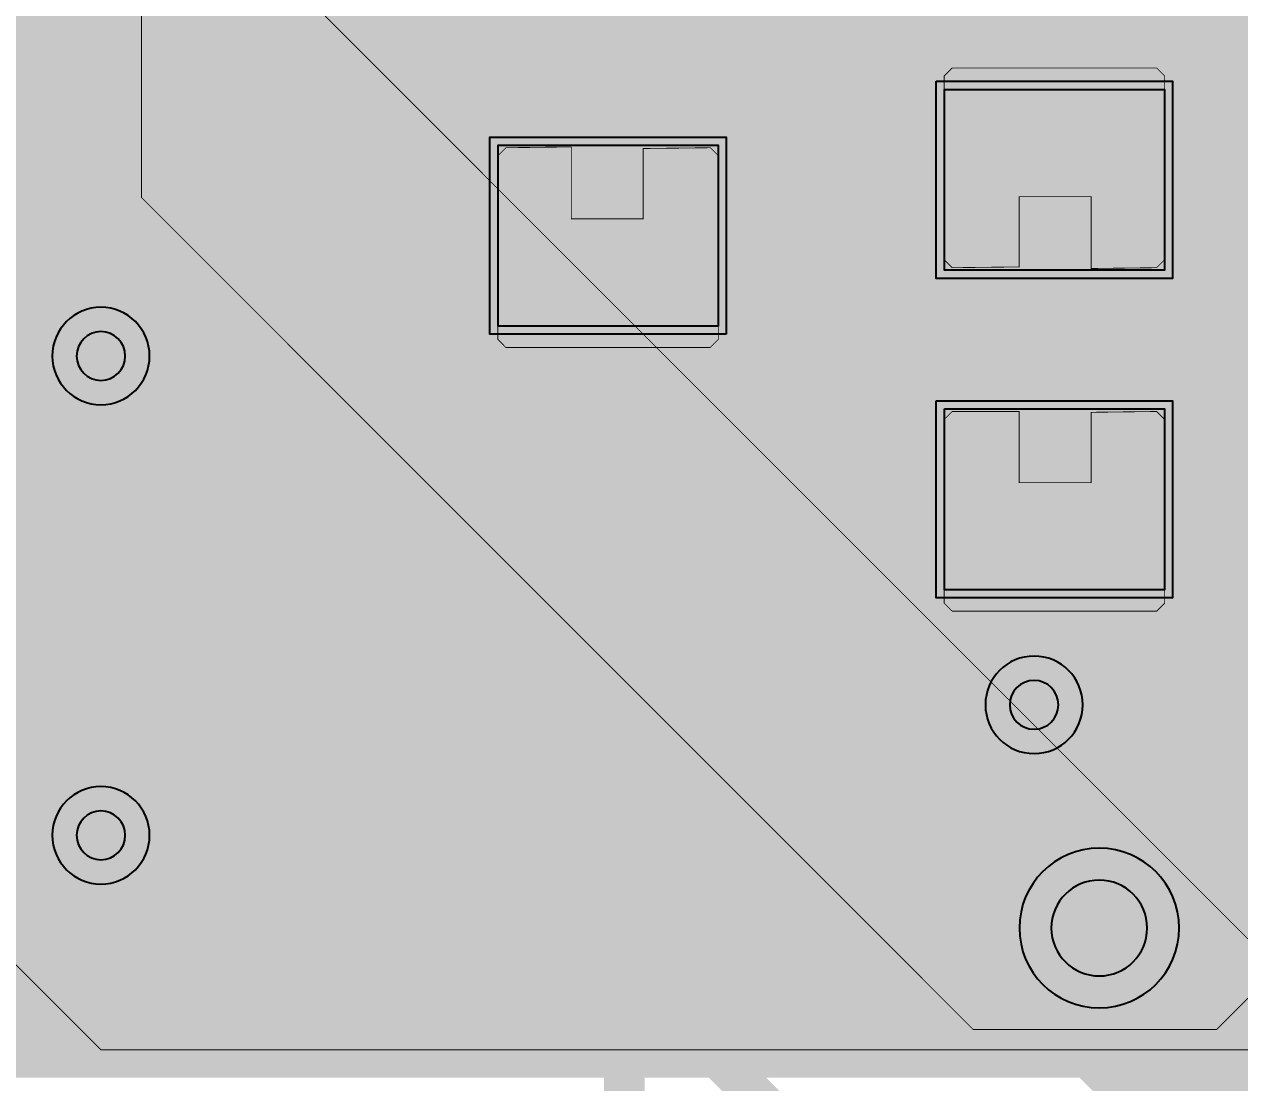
# Model space of a CAD drawing. Header units: millimetres. Extents: x -1 to 101, y -101 to 2.
# Drawn here: x 73.82 to 81.42, y -76.66 to -70.04 of the extents above; entities that cross this region are included whole.
import ezdxf

# ---------------------------------------------------------------- set-up
doc = ezdxf.new("R2010")
doc.units = ezdxf.units.MM
doc.header["$MEASUREMENT"] = 0
for name, color, linetype, true_color in [('Bottom-Layer', 7, 'Continuous', 0x0000ff), ('Hole-Layer', 7, 'Continuous', 0x222222), ('Inner2', 7, 'Continuous', 0x008000), ('Multi-Layer', 7, 'Continuous', 0xc0c0c0), ('Top-Layer', 7, 'Continuous', 0xff0000), ('Top-Paste-Mask-Layer', 7, 'Continuous', 0x808080), ('Top-Silkscreen-Layer', 7, 'Continuous', 0xffcc00), ('Top-Solder-Mask-Layer', 7, 'Continuous', 0x800080)]:
    doc.layers.add(name, color=color, linetype=linetype, true_color=true_color)

msp = doc.modelspace()

# ---------------------------------------------------------------- hatches: boundary and pattern name
at = {"layer": 'Bottom-Layer'}
for points in [[(9.0935, -61.626), (0.3581, -61.626), (0.3581, -4), (0.4494, -3.1896), (0.7188, -2.4199), (1.1527, -1.7293), (1.7293, -1.1527), (2.4199, -0.7188), (3.1896, -0.4494), (4, -0.3581), (96.0002, -0.3581), (96.8106, -0.4494), (97.5803, -0.7188), (98.2709, -1.1527), (98.8475, -1.7293), (99.2814, -2.4199), (99.5508, -3.1896), (99.6421, -4), (99.6421, -96.0002), (99.5508, -96.8106), (99.2814, -97.5803), (98.8475, -98.2709), (98.2709, -98.8475), (97.5803, -99.2814), (96.8106, -99.5508), (96.0002, -99.6421), (92.8808, -99.6421), (92.8808, -76.7082), (92.8503, -76.6345), (92.7767, -76.604), (73.749, -76.604), (73.749, -68.2918), (73.7106, -68.0989), (73.6013, -67.9353), (70.0796, -64.4136), (69.9161, -64.3044), (69.7231, -64.266), (12.9502, -64.266), (12.9502, -62.2301), (12.8826, -61.9781), (12.6981, -61.7935), (12.446, -61.726), (9.3504, -61.726), (9.2341, -61.6584), (9.1035, -61.6265), (9.0985, -61.6261)], [(80.7856, -76.5159), (81.1391, -76.3114), (81.3581, -75.9668), (81.393, -75.5599), (81.2358, -75.183), (80.9223, -74.9213), (80.5233, -74.8343), (80.7248, -74.6025), (80.8002, -74.3048), (80.7335, -74.005), (80.5388, -73.7675), (80.258, -73.6431), (79.9513, -73.6586), (79.6844, -73.8106), (79.5147, -74.0665), (79.4784, -74.3715), (79.5835, -74.6601), (79.8073, -74.8704), (80.1018, -74.9573), (79.8124, -75.2454), (79.6889, -75.6347), (79.7592, -76.0369), (80.0076, -76.3611), (80.3776, -76.5338)]]:
    msp.add_hatch(color=256, dxfattribs=at).paths.add_polyline_path(points)
at = {"layer": 'Inner2'}
msp.add_hatch(color=256, dxfattribs=at).paths.add_polyline_path([(74.9583, -69.1118), (74.8763, -68.7924), (74.6507, -68.552), (74.6507, -68.3391), (74.9056, -68.5469), (75.2289, -68.6068), (75.5412, -68.5039), (75.7658, -68.2637), (75.8473, -67.9451), (75.7658, -67.6266), (75.5412, -67.3864), (75.2289, -67.2835), (74.9056, -67.3433), (74.6507, -67.5511), (74.6507, -66.9166), (74.8781, -66.7756), (75.0313, -66.5562), (75.0853, -66.2941), (75.0313, -66.0321), (74.8781, -65.8127), (74.6507, -65.6716), (74.6507, -58.7162), (79.0362, -54.3307), (84.9211, -54.3307), (86.2586, -55.6682), (86.2586, -57.8519), (86.1457, -57.538), (85.8943, -57.3188), (85.568, -57.2497), (85.2493, -57.3481), (85.0189, -57.5893), (84.935, -57.9121), (85.0189, -58.2349), (85.2493, -58.4761), (85.568, -58.5746), (85.8943, -58.5054), (86.1457, -58.2862), (86.2586, -57.9723), (86.2586, -60.3147), (85.9622, -60.3128), (85.6947, -60.4401), (85.5092, -60.6713), (85.443, -60.9601), (85.5092, -61.249), (85.6947, -61.4801), (85.9622, -61.6075), (86.2586, -61.6055), (86.2586, -71.2051), (81.2381, -76.2256), (79.7982, -76.2256), (74.6507, -71.0781), (74.6507, -69.6715), (74.8763, -69.4311)])
at = {"layer": 'Top-Layer'}
for points in [[(69.9773, -64.2875), (69.8683, -64.2873), (69.7965, -64.2714), (69.7231, -64.266), (68.7378, -64.266), (68.7378, -63.2039), (68.6898, -63.0248), (68.5587, -62.8937), (68.3796, -62.8457), (68.1343, -62.8457), (68.1343, -62.1031), (68.1005, -61.9335), (68.0045, -61.7898), (63.2496, -57.0349), (63.1058, -56.9388), (62.9362, -56.9051), (58.6577, -56.9051), (58.6998, -56.6981), (58.6576, -56.4911), (69.4442, -56.4911), (69.6138, -56.4574), (69.7576, -56.3614), (77.1855, -48.9334), (77.1855, -49.8264), (77.2285, -49.9965), (77.3471, -50.1258), (77.4974, -50.2793), (77.5699, -50.4816), (77.569, -50.5412), (77.569, -50.5437), (77.569, -50.5461), (77.6579, -50.8777), (77.9006, -51.1204), (78.2322, -51.2092), (78.5637, -51.1204), (78.8065, -50.8777), (78.8953, -50.5461), (78.8953, -50.5437), (78.8953, -50.5412), (78.8945, -50.4816), (78.9669, -50.2793), (79.1172, -50.1258), (79.2358, -49.9965), (79.2788, -49.8264), (79.2788, -48.6938), (79.2308, -48.5148), (79.0997, -48.3837), (78.9207, -48.3357), (77.7833, -48.3357), (77.9052, -48.2138), (77.9236, -48.1978), (77.9442, -48.1845), (78.9207, -48.1845), (79.0997, -48.1365), (79.2308, -48.0054), (79.2788, -47.8264), (79.2788, -46.9831), (79.2814, -46.9615), (79.2889, -46.9411), (80.7017, -45.5282), (81.1063, -45.5282), (81.1009, -45.564), (81.099, -45.6002), (81.099, -45.9051), (80.7681, -45.819), (80.4382, -45.9092), (80.1972, -46.1517), (80.109, -46.4821), (80.1972, -46.8125), (80.4382, -47.055), (80.7681, -47.1452), (81.099, -47.0591), (81.099, -47.6002), (81.1549, -47.7923), (81.3051, -47.9244), (81.1365, -48.2277), (81.1441, -48.5745), (81.3257, -48.8701), (81.6318, -49.0334), (81.9785, -49.0199), (82.2709, -48.8331), (82.2738, -48.8302), (82.5252, -48.8302), (82.557, -49.1077), (82.7003, -49.3474), (82.9295, -49.507), (83.2041, -49.558), (83.4753, -49.4914), (83.6951, -49.3191), (83.7941, -49.2751), (83.8795, -49.2084), (84.7605, -48.3274), (84.8566, -48.1837), (84.8903, -48.0141), (84.8903, -47.9583), (84.8972, -47.9583), (84.9932, -47.9452), (85.0822, -47.9069), (85.1712, -47.9452), (85.2672, -47.9583), (85.274, -47.9583), (85.274, -49.3951), (85.3078, -49.5647), (85.4038, -49.7084), (86.552, -50.8567), (86.552, -58.4906), (84.5581, -60.4845), (84.0335, -60.4845), (84.4215, -60.0965), (84.5176, -59.9527), (84.5513, -59.7831), (84.5513, -56.9273), (85.8922, -56.9273), (86.0712, -56.8793), (86.2023, -56.7482), (86.2503, -56.5691), (86.2503, -55.1591), (86.2092, -54.9925), (86.0953, -54.8641), (86.2092, -54.7357), (86.2503, -54.5691), (86.2503, -53.1591), (86.2023, -52.98), (86.0712, -52.8489), (85.8922, -52.801), (84.5422, -52.801), (84.3311, -52.8697), (84.2012, -53.0496), (84.0712, -52.8697), (83.8602, -52.801), (82.5102, -52.801), (82.3311, -52.8489), (82.2, -52.98), (82.152, -53.1591), (82.152, -54.5691), (82.1931, -54.7357), (82.3071, -54.8641), (82.1931, -54.9925), (82.152, -55.1591), (82.152, -56.5691), (82.2, -56.7482), (82.3311, -56.8793), (82.5102, -56.9273), (83.5897, -56.9273), (83.6113, -56.9298), (83.6317, -56.9374), (83.665, -56.9707), (83.665, -57.0024), (83.344, -57.0333), (83.0755, -57.2121), (83.0726, -57.215), (82.1692, -57.215), (82.1138, -57.2184), (82.0593, -57.2288), (82.0593, -56.3021), (82.0182, -56.1355), (81.9042, -56.0071), (82.0182, -55.8787), (82.0593, -55.7121), (82.0593, -54.3021), (82.0113, -54.123), (81.8802, -53.9919), (81.7012, -53.944), (80.3512, -53.944), (80.1259, -54.0237), (80.0009, -54.2274), (79.769, -54.0573), (79.487, -54.0015), (79.3301, -54.0036), (79.0225, -53.9115), (78.7784, -53.7031), (78.6528, -53.6003), (78.4946, -53.5635), (77.3621, -53.5635), (77.183, -53.6114), (77.0519, -53.7425), (77.004, -53.9216), (77.004, -55.2986), (77.0519, -55.4777), (77.183, -55.6088), (77.3621, -55.6568), (78.4946, -55.6568), (78.6193, -55.6344), (78.7284, -55.57), (78.8294, -55.4933), (78.9392, -55.4298), (78.8599, -55.6729), (78.8785, -55.928), (78.8593, -55.9179), (78.8403, -55.9076), (78.7566, -55.8743), (78.6672, -55.863), (77.2572, -55.863), (77.0905, -55.9041), (76.9622, -56.018), (76.8338, -55.9041), (76.6672, -55.863), (75.2572, -55.863), (75.0781, -55.9109), (74.947, -56.042), (74.899, -56.2211), (74.899, -57.5711), (74.947, -57.7502), (75.0781, -57.8813), (75.2572, -57.9293), (76.6672, -57.9293), (76.8338, -57.8881), (76.9622, -57.7742), (77.0153, -57.8353), (77.0808, -57.8828), (77.2391, -58.029), (77.3158, -58.2305), (77.315, -58.2882), (77.315, -58.2907), (77.315, -58.2931), (77.4039, -58.6247), (77.6466, -58.8674), (77.9782, -58.9563), (78.3097, -58.8674), (78.5525, -58.6247), (78.6413, -58.2931), (78.6413, -58.2907), (78.6413, -58.2882), (78.6404, -58.2284), (78.7132, -58.0249), (78.8641, -57.8702), (78.9638, -57.7718), (79.0181, -57.6428), (79.2427, -57.4833), (79.5092, -57.4134), (79.7709, -57.4811), (79.993, -57.6354), (79.993, -57.6411), (79.993, -57.6468), (79.993, -57.6523), (79.7993, -57.7391), (79.6429, -57.8827), (79.5399, -58.0683), (79.5009, -58.277), (79.1721, -58.2968), (78.8935, -58.4723), (78.7336, -58.7602), (78.732, -59.0895), (78.8889, -59.379), (79.1658, -59.5573), (79.1658, -59.9296), (78.5139, -59.9296), (78.4391, -59.9375), (78.3676, -59.9609), (78.196, -59.7893), (78.196, -59.7852), (78.1356, -59.4753), (77.9386, -59.2285), (77.6499, -59.1007), (77.3348, -59.121), (77.0647, -59.2847), (76.901, -59.5547), (76.8808, -59.8698), (77.0085, -60.1586), (77.2553, -60.3555), (77.5653, -60.416), (77.5693, -60.416), (77.9188, -60.7655), (78.0278, -60.8453), (78.1557, -60.8886), (78.1557, -60.9846), (75.8386, -60.9846), (75.8386, -60.7796), (75.7895, -60.5987), (75.6558, -60.4674), (75.8851, -60.351), (75.9773, -60.1111), (75.9773, -58.7611), (75.9293, -58.582), (75.7982, -58.451), (75.6192, -58.403), (74.2091, -58.403), (74.0425, -58.4441), (73.9141, -58.558), (73.7858, -58.4441), (73.6192, -58.403), (72.2091, -58.403), (72.0301, -58.451), (71.899, -58.582), (71.851, -58.7611), (71.851, -60.1111), (71.9432, -60.351), (72.1725, -60.4674), (72.0388, -60.5987), (71.9897, -60.7796), (71.9897, -62.1566), (72.0824, -62.3971), (72.3126, -62.513), (72.3715, -62.6185), (72.4488, -62.7115), (74.3312, -64.5939), (74.5777, -64.8473), (74.5825, -64.8522), (74.5873, -64.8571), (74.5882, -64.858), (74.5892, -64.859), (74.8864, -65.0299), (75.2292, -65.0296), (75.5261, -64.858), (75.6976, -64.5612), (75.6979, -64.2184), (75.527, -63.9212), (75.5261, -63.9202), (75.5251, -63.9193), (75.5202, -63.9144), (75.5153, -63.9097), (75.262, -63.6632), (73.8306, -62.2318), (73.8366, -62.1944), (73.8386, -62.1566), (73.8386, -60.7796), (73.7895, -60.5987), (73.6558, -60.4674), (73.8018, -60.4192), (73.9141, -60.3142), (74.0265, -60.4192), (74.1725, -60.4674), (74.0388, -60.5987), (73.9897, -60.7796), (73.9897, -62.1566), (74.0377, -62.3357), (74.1688, -62.4668), (74.3479, -62.5148), (75.4804, -62.5148), (75.6595, -62.4668), (75.7906, -62.3357), (75.8386, -62.1566), (75.8386, -61.8709), (77.0757, -61.8709), (76.1943, -62.7523), (76.1802, -62.7644), (76.1741, -62.7681), (76.1401, -62.7865), (76.1206, -62.7979), (76.1019, -62.8105), (76.0922, -62.8175), (76.0614, -62.8388), (76.0319, -62.8618), (76.0309, -62.8627), (76.0298, -62.8635), (75.8546, -63.0899), (75.791, -63.3689), (75.851, -63.6488), (76.0234, -63.8773), (76.276, -64.0119), (76.5618, -64.0275), (76.5842, -64.3361), (76.7442, -64.601), (77.007, -64.7644), (77.3153, -64.7908), (77.4049, -65.1035), (77.6323, -65.3359), (77.9429, -65.4323), (78.262, -65.3694), (78.262, -65.5106), (78.2376, -65.5139), (78.2129, -65.515), (77.2572, -65.515), (77.0905, -65.5561), (76.9622, -65.67), (76.8338, -65.5561), (76.6672, -65.515), (75.2572, -65.515), (75.0781, -65.563), (74.947, -65.6941), (74.899, -65.8731), (74.899, -67.2231), (74.947, -67.4022), (75.0781, -67.5333), (75.2572, -67.5813), (76.0872, -67.5813), (75.9185, -67.6771), (75.7848, -67.8176), (75.6707, -68.1054), (75.6997, -68.4136), (75.7647, -68.5568), (75.8618, -68.6805), (76.1911, -69.0098), (76.364, -69.3518), (76.4235, -69.7303), (76.4235, -69.9244), (76.4715, -70.1035), (76.6026, -70.2346), (76.7816, -70.2826), (78.1587, -70.2826), (78.1921, -70.281), (78.2252, -70.2763), (78.2108, -70.3411), (78.206, -70.4074), (78.206, -70.4369), (78.1824, -70.4345), (78.1587, -70.4337), (76.7816, -70.4337), (76.6026, -70.4817), (76.4715, -70.6128), (76.4235, -70.7919), (76.4235, -71.9244), (76.4715, -72.1035), (76.6026, -72.2346), (76.7816, -72.2826), (78.1587, -72.2826), (78.1688, -72.2824), (78.179, -72.282), (78.179, -72.326), (77.2291, -73.2759), (77.1239, -73.4333), (77.087, -73.619), (77.087, -74.2954), (76.5068, -74.2954), (76.3211, -74.3323), (76.1637, -74.4375), (75.9841, -74.6171), (75.8789, -74.7745), (75.842, -74.9601), (75.842, -75.1249), (75.8789, -75.3106), (75.9841, -75.468), (76.0827, -75.5665), (75.9841, -75.6651), (75.8789, -75.8225), (75.842, -76.0082), (75.842, -76.1729), (75.8507, -76.2644), (75.8765, -76.3526), (74.3372, -76.3526), (73.7617, -75.7771), (73.7617, -68.0721), (73.754, -68.0333), (73.732, -68.0003), (70.049, -64.3173), (70.0161, -64.2953)], [(79.5757, -70.4429), (80.9527, -70.4429), (80.9527, -71.5754), (79.5757, -71.5754)], [(78.1587, -71.9244), (76.7816, -71.9244), (76.7816, -70.7919), (78.1587, -70.7919)], [(79.5757, -72.4429), (80.9527, -72.4429), (80.9527, -73.5754), (79.5757, -73.5754)]]:
    msp.add_hatch(color=256, dxfattribs=at).paths.add_polyline_path(points)
at = {"layer": 'Top-Paste-Mask-Layer'}
for points in [[(79.6242, -70.3091), (80.9041, -70.3091), (80.9542, -70.3591), (80.9542, -71.5091), (80.9041, -71.5591), (80.4941, -71.5642), (80.4941, -71.1141), (80.0441, -71.1141), (80.0441, -71.5542), (79.6242, -71.5591), (79.5741, -71.5091), (79.5741, -70.3591)], [(79.6242, -70.3091), (80.9041, -70.3091), (80.9542, -70.3591), (80.9542, -71.5091), (80.9041, -71.5591), (80.4941, -71.5642), (80.4941, -71.1141), (80.0441, -71.1141), (80.0441, -71.5542), (79.6242, -71.5591), (79.5741, -71.5091), (79.5741, -70.3591)], [(78.1102, -72.0582), (76.8302, -72.0582), (76.7802, -72.0082), (76.7802, -70.8581), (76.8302, -70.8082), (77.2402, -70.8031), (77.2402, -71.2531), (77.6902, -71.2531), (77.6902, -70.8131), (78.1102, -70.8082), (78.1602, -70.8581), (78.1602, -72.0082)], [(78.1102, -72.0582), (76.8302, -72.0582), (76.7802, -72.0082), (76.7802, -70.8581), (76.8302, -70.8082), (77.2402, -70.8031), (77.2402, -71.2531), (77.6902, -71.2531), (77.6902, -70.8131), (78.1102, -70.8082), (78.1602, -70.8581), (78.1602, -72.0082)], [(79.6242, -72.4591), (80.0441, -72.4592), (80.0441, -72.9041), (80.4941, -72.9041), (80.4941, -72.4642), (80.9041, -72.4591), (80.9542, -72.5091), (80.9542, -73.6591), (80.9041, -73.7091), (79.6242, -73.7091), (79.5741, -73.6591), (79.5741, -72.5091)], [(79.6242, -72.4591), (80.0441, -72.4592), (80.0441, -72.9041), (80.4941, -72.9041), (80.4941, -72.4642), (80.9041, -72.4591), (80.9542, -72.5091), (80.9542, -73.6591), (80.9041, -73.7091), (79.6242, -73.7091), (79.5741, -73.6591), (79.5741, -72.5091)]]:
    msp.add_hatch(color=256, dxfattribs=at).paths.add_polyline_path(points)
at = {"layer": 'Top-Solder-Mask-Layer'}
for points in [[(79.5249, -70.3921), (81.0035, -70.3921), (81.0035, -71.6262), (79.5249, -71.6262)], [(78.2095, -71.9752), (76.7308, -71.9752), (76.7308, -70.7411), (78.2095, -70.7411)], [(79.5249, -72.3921), (81.0035, -72.3921), (81.0035, -73.6262), (79.5249, -73.6262)]]:
    msp.add_hatch(color=256, dxfattribs=at).paths.add_polyline_path(points)

# ---------------------------------------------------------------- linework, layer by layer
at = {"layer": 'Bottom-Layer', "const_width": 0.0508}
msp.add_lwpolyline([(99.6421, -4), (99.6421, -96.0002), (99.5508, -96.8106), (99.2814, -97.5803), (98.8475, -98.2709), (98.2709, -98.8475), (97.5803, -99.2814), (96.8106, -99.5508), (96.0002, -99.6421), (92.8808, -99.6421), (92.8808, -76.7082), (92.8503, -76.6345), (92.7767, -76.604), (73.749, -76.604), (73.749, -68.2918), (73.7106, -68.0989), (73.6013, -67.9353), (70.0796, -64.4136), (69.9161, -64.3044), (69.7231, -64.266), (12.9502, -64.266)], dxfattribs=at)
msp.add_lwpolyline([(80.7856, -76.5159), (81.1391, -76.3114), (81.3581, -75.9668), (81.393, -75.5599), (81.2358, -75.183), (80.9223, -74.9213), (80.5233, -74.8343), (80.7248, -74.6025), (80.8002, -74.3048), (80.7335, -74.005), (80.5388, -73.7675), (80.258, -73.6431), (79.9513, -73.6586), (79.6844, -73.8106), (79.5147, -74.0665), (79.4784, -74.3715), (79.5835, -74.6601), (79.8073, -74.8704), (80.1018, -74.9573), (79.8124, -75.2454), (79.6889, -75.6347), (79.7592, -76.0369), (80.0076, -76.3611), (80.3776, -76.5338)], close=True, dxfattribs=at)
at = {"layer": 'Hole-Layer'}
for points in [[(74.1426, -72.1118, 1), (74.4476, -72.1118, 1)], [(79.9847, -74.2951, 1), (80.2897, -74.2951, 1)], [(74.1426, -75.1118, 1), (74.4476, -75.1118, 1)], [(80.2451, -75.6922, 1), (80.8451, -75.6922, 1)]]:
    msp.add_lwpolyline(points, format="xyb", close=True, dxfattribs=at)
at = {"layer": 'Inner2', "const_width": 0.00508}
for points in [[(0.1544, -61.8347), (12.9396, -61.8347), (15.494, -64.3891), (70.1041, -64.3891), (92.2022, -86.4872), (92.2022, -100.5842), (92.4562, -100.8382), (97.9172, -100.8382), (101.4732, -97.2822), (101.4732, -1.778), (98.0442, 1.651), (2.032, 1.651), (-0.889, -1.27), (-0.889, -60.7912)], [(74.5491, -58.6741), (74.5491, -71.1201), (79.7562, -76.3272), (81.2802, -76.3272), (86.3602, -71.2471), (86.3602, -55.6261), (84.9632, -54.2291), (78.9942, -54.2291)]]:
    msp.add_lwpolyline(points, close=True, dxfattribs=at)
at = {"layer": 'Inner2'}
for points, const_width in [([(86.2586, -71.2051), (81.2381, -76.2256), (79.7982, -76.2256), (74.6507, -71.0781), (74.6507, -69.6715)], 0.0508), ([(82.5771, -77.7242), (80.5451, -75.6922)], 1.5)]:
    msp.add_lwpolyline(points, dxfattribs=dict(at, const_width=const_width))
at = {"layer": 'Multi-Layer'}
for points in [[(73.9901, -72.1118, 1), (74.6001, -72.1118), (74.6001, -72.1118, 1), (73.9901, -72.1118)], [(79.8322, -74.2951, 1), (80.4422, -74.2951), (80.4422, -74.2951, 1), (79.8322, -74.2951)], [(73.9901, -75.1118, 1), (74.6001, -75.1118), (74.6001, -75.1118, 1), (73.9901, -75.1118)]]:
    msp.add_lwpolyline(points, format="xyb", dxfattribs=at)
msp.add_lwpolyline([(80.0451, -75.6922, 1), (81.0451, -75.6922, 1)], format="xyb", close=True, dxfattribs=at)
at = {"layer": 'Top-Layer', "const_width": 0.00508}
msp.add_lwpolyline([(-0.508, -61.7221), (12.827, -61.7221), (12.827, -64.2912), (69.9771, -64.3891), (73.6601, -68.0721), (73.6601, -75.8192), (74.2951, -76.4542), (92.8372, -76.4542), (93.0912, -76.7082), (93.0912, -100.2032), (93.4722, -100.5842), (97.5362, -100.5842), (100.3302, -97.7902), (100.3302, -2.286), (97.5362, 0.508), (2.286, 0.508), (-0.508, -2.286)], close=True, dxfattribs=at)
at = {"layer": 'Top-Layer'}
for points, const_width in [([(78.8752, -69.2071), (78.8752, -70.1963)], 0.2), ([(79.2812, -69.3752), (79.2812, -70.3645)], 0.2), ([(76.4235, -69.9244), (76.4715, -70.1035), (76.6026, -70.2346), (76.7816, -70.2826), (78.1587, -70.2826), (78.1921, -70.281), (78.2252, -70.2763), (78.2108, -70.3411), (78.206, -70.4074), (78.206, -70.4369), (78.1824, -70.4345), (78.1587, -70.4337), (76.7816, -70.4337), (76.6026, -70.4817), (76.4715, -70.6128), (76.4235, -70.7919), (76.4235, -71.9244), (76.4715, -72.1035), (76.6026, -72.2346), (76.7816, -72.2826), (78.1587, -72.2826), (78.1688, -72.2824), (78.179, -72.282), (78.179, -72.326), (77.2291, -73.2759), (77.1239, -73.4333), (77.087, -73.619), (77.087, -74.2954), (76.5068, -74.2954), (76.3211, -74.3323), (76.1637, -74.4375), (75.9841, -74.6171), (75.8789, -74.7745), (75.842, -74.9601), (75.842, -75.1249), (75.8789, -75.3106), (75.9841, -75.468), (76.0827, -75.5665), (75.9841, -75.6651), (75.8789, -75.8225), (75.842, -76.0082), (75.842, -76.1729), (75.8507, -76.2644), (75.8765, -76.3526), (74.3372, -76.3526), (73.7617, -75.7771)], 0.0508), ([(78.8752, -70.1963), (78.6642, -70.4074)], 0.2), ([(79.2812, -70.3645), (79.0702, -70.5755)], 0.2), ([(78.6642, -70.4074), (78.6642, -70.8295)], 0.2), ([(79.0702, -70.5755), (79.0702, -70.8295)], 0.2), ([(78.6642, -70.8295), (78.1356, -71.3581)], 0.2), ([(79.0702, -70.8295), (79.2498, -71.0091)], 0.2), ([(79.5988, -71.0091), (79.0702, -71.5377)], 0.254), ([(79.2498, -71.0091), (79.5988, -71.0091)], 0.2), ([(80.2642, -71.0091), (79.5988, -71.0091)], 0.254), ([(77.4702, -71.3581), (78.1356, -71.3581)], 0.254), ([(78.4846, -71.3581), (78.1356, -71.3581)], 0.254), ([(78.6642, -71.5377), (78.4846, -71.3581)], 0.254), ([(78.6642, -72.527), (78.6642, -71.5377)], 0.254), ([(79.0702, -71.5377), (79.0702, -72.6951)], 0.254), ([(77.5722, -73.619), (78.6642, -72.527)], 0.254), ([(79.0702, -72.6951), (77.9782, -73.7871)], 0.254), ([(80.2642, -73.0091), (80.1372, -73.1361)], 0.6), ([(80.1372, -73.1361), (80.1372, -74.2951)], 0.6), ([(77.5722, -74.6009), (77.5722, -73.619)], 0.254), ([(77.9782, -73.7871), (77.9782, -76.3272)], 0.254), ([(77.3925, -74.7805), (77.5722, -74.6009)], 0.254), ([(76.3272, -74.9601), (76.5068, -74.7805)], 0.254), ([(76.5068, -74.7805), (77.3925, -74.7805)], 0.254), ([(76.3272, -75.1249), (76.3272, -74.9601)], 0.254), ([(76.5068, -75.3045), (76.3272, -75.1249)], 0.254), ([(77.3925, -75.3045), (76.5068, -75.3045)], 0.254), ([(77.5722, -75.4842), (77.3925, -75.3045)], 0.254), ([(77.5722, -75.6489), (77.5722, -75.4842)], 0.254), ([(77.3925, -75.8285), (77.5722, -75.6489)], 0.254), ([(76.3272, -76.0082), (76.5068, -75.8285)], 0.254), ([(76.5068, -75.8285), (77.3925, -75.8285)], 0.254), ([(76.3272, -76.1729), (76.3272, -76.0082)], 0.254), ([(76.5068, -76.3525), (76.3272, -76.1729)], 0.254), ([(77.3925, -76.3525), (76.5068, -76.3525)], 0.254), ([(77.5722, -76.5322), (77.3925, -76.3525)], 0.254), ([(77.9782, -76.3272), (81.1532, -79.5022)], 0.254), ([(77.5722, -76.9372), (77.5722, -76.5322)], 0.254)]:
    msp.add_lwpolyline(points, dxfattribs=dict(at, const_width=const_width))
for points in [[(79.5757, -70.4429), (80.9527, -70.4429), (80.9527, -71.5754), (79.5757, -71.5754)], [(78.1587, -71.9244), (76.7816, -71.9244), (76.7816, -70.7919), (78.1587, -70.7919)], [(79.5757, -72.4429), (80.9527, -72.4429), (80.9527, -73.5754), (79.5757, -73.5754)]]:
    msp.add_lwpolyline(points, close=True, dxfattribs=at)
at = {"layer": 'Top-Paste-Mask-Layer', "const_width": 0.00508}
for points in [[(79.6242, -70.3091), (80.9041, -70.3091), (80.9542, -70.3591), (80.9542, -71.5091), (80.9041, -71.5591), (80.4941, -71.5642), (80.4941, -71.1141), (80.0441, -71.1141), (80.0441, -71.5542), (79.6242, -71.5591), (79.5741, -71.5091), (79.5741, -70.3591)], [(79.6242, -70.3091), (80.9041, -70.3091), (80.9542, -70.3591), (80.9542, -71.5091), (80.9041, -71.5591), (80.4941, -71.5642), (80.4941, -71.1141), (80.0441, -71.1141), (80.0441, -71.5542), (79.6242, -71.5591), (79.5741, -71.5091), (79.5741, -70.3591)], [(78.1102, -72.0582), (76.8302, -72.0582), (76.7802, -72.0082), (76.7802, -70.8581), (76.8302, -70.8082), (77.2402, -70.8031), (77.2402, -71.2531), (77.6902, -71.2531), (77.6902, -70.8131), (78.1102, -70.8082), (78.1602, -70.8581), (78.1602, -72.0082)], [(78.1102, -72.0582), (76.8302, -72.0582), (76.7802, -72.0082), (76.7802, -70.8581), (76.8302, -70.8082), (77.2402, -70.8031), (77.2402, -71.2531), (77.6902, -71.2531), (77.6902, -70.8131), (78.1102, -70.8082), (78.1602, -70.8581), (78.1602, -72.0082)], [(79.6242, -72.4591), (80.0441, -72.4592), (80.0441, -72.9041), (80.4941, -72.9041), (80.4941, -72.4642), (80.9041, -72.4591), (80.9542, -72.5091), (80.9542, -73.6591), (80.9041, -73.7091), (79.6242, -73.7091), (79.5741, -73.6591), (79.5741, -72.5091)], [(79.6242, -72.4591), (80.0441, -72.4592), (80.0441, -72.9041), (80.4941, -72.9041), (80.4941, -72.4642), (80.9041, -72.4591), (80.9542, -72.5091), (80.9542, -73.6591), (80.9041, -73.7091), (79.6242, -73.7091), (79.5741, -73.6591), (79.5741, -72.5091)]]:
    msp.add_lwpolyline(points, close=True, dxfattribs=at)
at = {"layer": 'Top-Silkscreen-Layer', "const_width": 0.1524}
for points in [[(79.3471, -71.5329), (79.3471, -70.248)], [(79.3471, -70.248), (81.1813, -70.248)], [(79.3471, -71.5329), (79.3471, -70.248)], [(79.3471, -70.248), (81.1813, -70.248)], [(81.1813, -70.248), (81.1813, -71.5329)], [(81.1813, -70.248), (81.1813, -71.5329)], [(76.5531, -72.1193), (76.5531, -70.8343)], [(76.5531, -72.1193), (76.5531, -70.8343)], [(78.3872, -70.8343), (78.3872, -72.1193)], [(78.3872, -70.8343), (78.3872, -72.1193)], [(78.3872, -72.1193), (76.5531, -72.1193)], [(78.3872, -72.1193), (76.5531, -72.1193)], [(79.3471, -72.4853), (79.3471, -73.7703)], [(79.3471, -72.4853), (79.3471, -73.7703)], [(81.1813, -73.7703), (81.1813, -72.4853)], [(81.1813, -73.7703), (81.1813, -72.4853)], [(79.3471, -73.7703), (81.1813, -73.7703)], [(79.3471, -73.7703), (81.1813, -73.7703)]]:
    msp.add_lwpolyline(points, dxfattribs=at)
at = {"layer": 'Top-Solder-Mask-Layer'}
for points in [[(79.5249, -70.3921), (81.0035, -70.3921), (81.0035, -71.6262), (79.5249, -71.6262)], [(78.2095, -71.9752), (76.7308, -71.9752), (76.7308, -70.7411), (78.2095, -70.7411)], [(79.5249, -72.3921), (81.0035, -72.3921), (81.0035, -73.6262), (79.5249, -73.6262)]]:
    msp.add_lwpolyline(points, close=True, dxfattribs=at)

doc.saveas('drawing.dxf')
